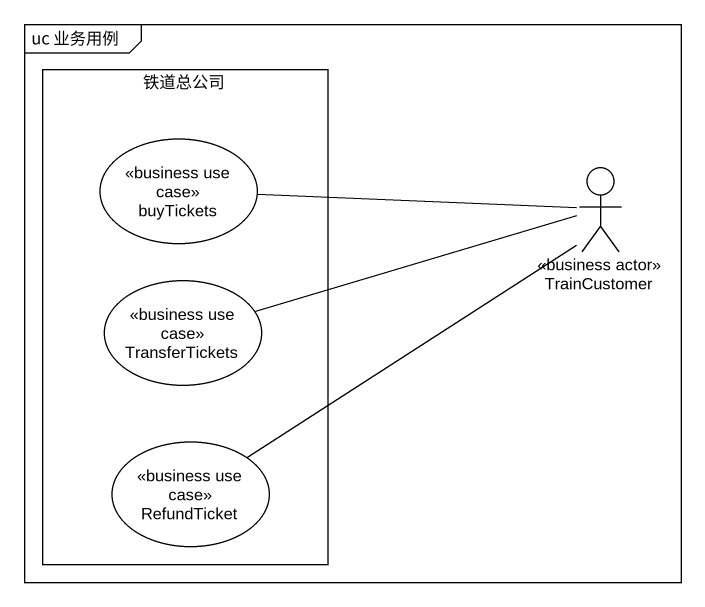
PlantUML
@startuml
mainframe uc 业务用例
rectangle 铁道总公司 {
  usecase buyTickets <<business use case>>
  usecase TransferTickets <<business use case>>
  usecase RefundTicket <<business use case>>
}
actor TrainCustomer <<business actor>>
TrainCustomer -left- buyTickets
TrainCustomer -left- TransferTickets
TrainCustomer -left- RefundTicket
@enduml
